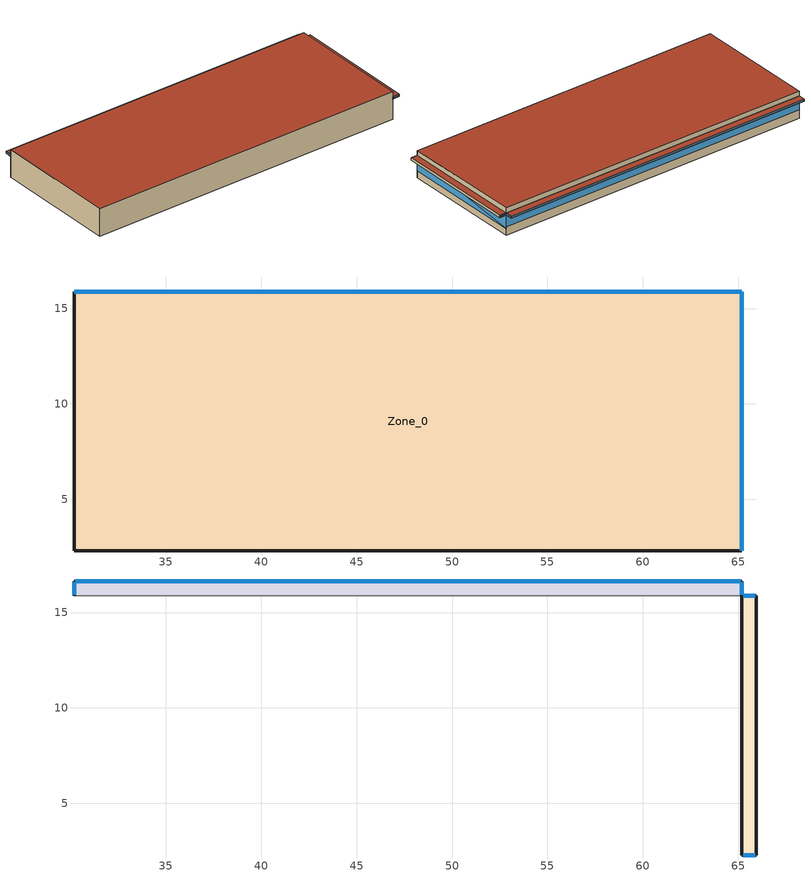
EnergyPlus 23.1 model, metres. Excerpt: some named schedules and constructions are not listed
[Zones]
Zone_0
 floor outside (90.1-2019 Nonresidential CZ 0 Exterior Floor (Mass)): 30.19,15.89,9.1 65.19,15.89,9.1 65.19,2.3,9 30.19,2.29,9
 wall outside (UVal_0.1_Mass): 65.19,15.89 30.19,15.89 z9.1:11.32; 65.19,15.89 30.19,15.89 z11.57:12.1; 30.19,2.29 65.19,2.3 z9:12; 65.19,2.3,9 65.19,15.89,9.1 65.19,15.89,12.1 65.19,2.3,12; 30.19,15.89,9.1 30.19,2.29,9 30.19,2.29,12 30.19,15.89,12.1
 wall to Zone_1 (UVal_0.4_Light): 65.19,15.89 30.19,15.89 z11.32:11.57
 window (defaultGlazing): 65.19,15.89 30.19,15.89 z10.03:11.17; 65.19,2.3,11.28 65.19,15.89,9.82 65.19,15.89,11.32; 65.19,2.3,9.78 65.19,15.89,9.82 65.19,2.3,11.28
 roof outside (300mmInsulation 200mmConcrete): 30.19,15.89,12.1 30.19,2.29,12 65.19,2.3,12 65.19,15.89,12.1
Zone_1
 floor outside (90.1-2019 Nonresidential CZ 0 Exterior Floor (Mass)): 65.19,15.89 30.19,15.89 30.19,16.65 65.19,16.65 z11.32
 wall outside (UVal_0.1_Mass): 65.19,15.89 65.19,16.65 30.19,16.65 30.19,15.89 z11.32:11.57
 window (90.1-2019 Nonresidential CZ 0 Glazing (Operable)): 65.19,15.94 65.19,16.6 / 30.19,16.6 30.19,15.94 z11.38:11.52; 65.13,16.65 30.25,16.65 z11.39:11.51
 roof outside (300mmInsulation 200mmConcrete): 65.19,15.89 65.19,16.65 30.19,16.65 30.19,15.89 z11.57
Zone_2
 floor outside (90.1-2019 Nonresidential CZ 0 Exterior Floor (Mass)): 65.96,2.29,11.22 65.19,2.29,11.22 65.19,15.89,11.32 65.96,15.89,11.32
 wall outside (UVal_0.1_Mass): 65.19,2.29 65.96,2.29 z11.22:11.47; 65.96,15.89 65.19,15.89 z11.32:11.57; 65.19,15.89,11.32 65.19,2.29,11.22 65.19,2.29,11.47 65.19,15.89,11.57; 65.96,2.29,11.22 65.96,15.89,11.32 65.96,15.89,11.57 65.96,2.29,11.47
 window (90.1-2019 Nonresidential CZ 0 Glazing (Operable)): 65.25,2.29 65.89,2.29 z11.29:11.41; 65.89,15.89 65.25,15.89 z11.39:11.51
 roof outside (300mmInsulation 200mmConcrete): 65.96,2.29,11.47 65.96,15.89,11.57 65.19,15.89,11.57 65.19,2.29,11.47
[Schedule:Week:Daily]
CoolAvail_Zone_0_26; CoolAvail_Zone_1_26: 408759a5-1c48-4f7a-a92a-9c88714e69af, f837c7be-2883-4588-bdf5-b2ad93d4bb33, e2396aab-e264-4fa9-8b52-e0ff4f374215, f48fa06c-8e73-4edf-bb84-7e8ea8c93d0b, fee319a2-2452-4208-884a-546fdfeba623, 6c678d32-0574-4649-929a-43b1ed9b76d1, 844c4a10-c311-4aee-9504-8d6efe8aeb08, 408759a5-1c48-4f7a-a92a-9c88714e69af, 408759a5-1c48-4f7a-a92a-9c88714e69af, 408759a5-1c48-4f7a-a92a-9c88714e69af, 408759a5-1c48-4f7a-a92a-9c88714e69af, 408759a5-1c48-4f7a-a92a-9c88714e69af
CoolAvail_Zone_0_27; CoolAvail_Zone_1_27: 41773584-0641-4286-9ad5-a3784c74c07a, a2d48230-ee14-4bb4-932f-cdda9de92711, 3f3e35a0-fdb4-4054-a699-dc3feed0e3e6, f482196b-2cf7-419e-8a03-3c60c0adbab1, 3968db14-5201-4e69-a5af-98fe0989f5ea, 8255fb69-f801-41cf-9d0d-f25c023525f1, 08394a12-1c96-4873-b7ee-006f2d25e7aa, 41773584-0641-4286-9ad5-a3784c74c07a, 41773584-0641-4286-9ad5-a3784c74c07a, 41773584-0641-4286-9ad5-a3784c74c07a, 41773584-0641-4286-9ad5-a3784c74c07a, 41773584-0641-4286-9ad5-a3784c74c07a
CoolAvail_Zone_0_28; CoolAvail_Zone_1_28: 3f33386f-2b4a-4b02-8615-d5abea192995, 2f02b651-63db-4b84-b75f-d25b2f6fc9ed, b37d5255-535d-4451-b44f-4806a3df3d18, a05bb2ea-baf9-41d6-90f3-6cf55bcff830, ad6ab1be-7e63-4602-93c4-ddbc435c98c7, e3080a7b-1c74-4dff-9129-597cf02a27a8, 574542b3-322f-450f-8ffe-bd8c6f20b77d, 3f33386f-2b4a-4b02-8615-d5abea192995, 3f33386f-2b4a-4b02-8615-d5abea192995, 3f33386f-2b4a-4b02-8615-d5abea192995, 3f33386f-2b4a-4b02-8615-d5abea192995, 3f33386f-2b4a-4b02-8615-d5abea192995
CoolAvail_Zone_0_29; CoolAvail_Zone_1_29: 6ba71b88-5461-4bec-9ae3-af3ba46b533e, 899877bc-0e5b-4f50-9689-fa778c3c67ef, a9206c44-89f2-419c-a3be-b1b4952a5cee, 17751ef4-3327-467b-ae5d-ea76b9a2a315, ad6ab1be-7e63-4602-93c4-ddbc435c98c7, ad6ab1be-7e63-4602-93c4-ddbc435c98c7, acfda8d2-070d-495f-a039-918f0cad30f4, 6ba71b88-5461-4bec-9ae3-af3ba46b533e, 6ba71b88-5461-4bec-9ae3-af3ba46b533e, 6ba71b88-5461-4bec-9ae3-af3ba46b533e, 6ba71b88-5461-4bec-9ae3-af3ba46b533e, 6ba71b88-5461-4bec-9ae3-af3ba46b533e
CoolAvail_Zone_0_30; CoolAvail_Zone_1_30: 20207bcd-c135-4871-9f77-a7818a6fcd42, 07eb629c-0993-4011-91f8-c75c7e1bcc06, e6611c67-e97d-426c-abc2-3132edc943ce, cf75169b-b477-429c-8c95-586cd2e85c58, 840b5baf-dfc9-4b62-969a-5fd5c0784945, 1557bddd-a726-4212-839b-e3379c9f4b10, 26e1c2e6-eaa5-4c34-859b-d5f921a3330f, 20207bcd-c135-4871-9f77-a7818a6fcd42, 20207bcd-c135-4871-9f77-a7818a6fcd42, 20207bcd-c135-4871-9f77-a7818a6fcd42, 20207bcd-c135-4871-9f77-a7818a6fcd42, 20207bcd-c135-4871-9f77-a7818a6fcd42
CoolAvail_Zone_0_31; CoolAvail_Zone_1_31: 9fd48c98-dfae-49fa-b97e-981b3451671a, 67b26aa1-296a-4c57-8568-4c0f522ee994, a9206c44-89f2-419c-a3be-b1b4952a5cee, 1d4fd819-c083-41e3-9e58-1ed3a8ba9d71, edbc1be6-bb0f-4f99-a337-4ec918e52343, 949fe285-4496-4427-b39e-1e9333d0bc0e, fdc785a0-d1bd-47c4-aa00-678456032fcd, 9fd48c98-dfae-49fa-b97e-981b3451671a, 9fd48c98-dfae-49fa-b97e-981b3451671a, 9fd48c98-dfae-49fa-b97e-981b3451671a, 9fd48c98-dfae-49fa-b97e-981b3451671a, 9fd48c98-dfae-49fa-b97e-981b3451671a
CoolAvail_Zone_0_32; CoolAvail_Zone_1_32: 18127fe9-4375-482f-a91a-6b3ecb724c00, 04638e11-737b-4477-be64-68a7fbb33d92, be276c82-503c-4ccc-91f9-e640146122dd, 638c70b4-2027-4b91-b536-dbc39ab0ed32, 24cb217a-9570-471e-b985-55631ae4e735, 4c5f4d4c-09a2-4534-ba0b-7e49781bf393, 4094ca2e-d39b-4580-98e2-4ace336854ca, 18127fe9-4375-482f-a91a-6b3ecb724c00, 18127fe9-4375-482f-a91a-6b3ecb724c00, 18127fe9-4375-482f-a91a-6b3ecb724c00, 18127fe9-4375-482f-a91a-6b3ecb724c00, 18127fe9-4375-482f-a91a-6b3ecb724c00
CoolAvail_Zone_0_33; CoolAvail_Zone_1_33: 17aa9539-d854-41a1-be55-05b3bf62acdf, d9b4e8c8-11c5-46a3-9cb9-9bf0bb7d680c, cbdf09f9-e423-4267-989b-9caa6b67a297, c1d07350-8724-4969-8246-ba87f1859464, e4d886c7-effa-40e0-af53-240242e4d423, 0da9d3aa-62e6-416e-9e6f-c6cc257424dc, 257f1503-f28c-47dd-851c-a8f519ac8cff, 17aa9539-d854-41a1-be55-05b3bf62acdf, 17aa9539-d854-41a1-be55-05b3bf62acdf, 17aa9539-d854-41a1-be55-05b3bf62acdf, 17aa9539-d854-41a1-be55-05b3bf62acdf, 17aa9539-d854-41a1-be55-05b3bf62acdf
CoolAvail_Zone_0_34; CoolAvail_Zone_1_34: 110f0679-c0cf-4915-82a4-29fe0f2f5df0, f7931fae-5a8e-4d54-96c2-93703e6fa6eb, 2fc867ca-c82c-4c63-90a6-a5072ecdbfdc, 59696fd7-05d3-4336-8699-5da018c39c37, eaaf5886-0d57-4b85-9061-35d62e0178e3, c5761279-0610-4c82-83e7-b6356a3bd2f8, bce8c818-4d52-4164-a4f5-a2839290a929, 110f0679-c0cf-4915-82a4-29fe0f2f5df0, 110f0679-c0cf-4915-82a4-29fe0f2f5df0, 110f0679-c0cf-4915-82a4-29fe0f2f5df0, 110f0679-c0cf-4915-82a4-29fe0f2f5df0, 110f0679-c0cf-4915-82a4-29fe0f2f5df0
CoolAvail_Zone_0_35; CoolAvail_Zone_1_35: e3be3fd9-a3bd-4f1b-99c4-6bf0f5505890, a488e365-e1e5-4c0a-bbde-17a2e0652fd5, e99e0dc5-6cca-407d-9af0-7a0325caf9aa, 496183c1-4a8a-4015-9ff2-f62e56838836, 9f8236d1-bd6f-4c46-bb8f-c75a32e72a2b, e471bf08-5e2f-4c86-b488-af19694548bf, 17104848-3fec-4c66-9c0b-7702204862d0, e3be3fd9-a3bd-4f1b-99c4-6bf0f5505890, e3be3fd9-a3bd-4f1b-99c4-6bf0f5505890, e3be3fd9-a3bd-4f1b-99c4-6bf0f5505890, e3be3fd9-a3bd-4f1b-99c4-6bf0f5505890, e3be3fd9-a3bd-4f1b-99c4-6bf0f5505890
CoolAvail_Zone_0_36; CoolAvail_Zone_1_36: cbcf49b3-1529-4bff-96bc-cbefe1c8d035, 30d0b46f-5cf9-4c62-bc40-6ccbdb01f3a7, b86a5cf8-7cfc-4ac8-af5f-0f2189d3c8f2, 73d95bc5-560f-4bf2-8e15-a81670e776cc, aa8d10e1-dd90-4ec9-849c-66e1c0f11299, 0427c35c-be9a-490c-b9d3-b5155163a1ce, 918d0c00-8fa3-4013-b435-17415f1d6aec, cbcf49b3-1529-4bff-96bc-cbefe1c8d035, cbcf49b3-1529-4bff-96bc-cbefe1c8d035, cbcf49b3-1529-4bff-96bc-cbefe1c8d035, cbcf49b3-1529-4bff-96bc-cbefe1c8d035, cbcf49b3-1529-4bff-96bc-cbefe1c8d035
CoolAvail_Zone_0_37: ad6ab1be-7e63-4602-93c4-ddbc435c98c7, 7b0aa0e1-84b2-464c-a8aa-fd4e4f07c3c3, 15b4b23a-9b6b-4647-896b-177e20271166, bb68c60f-9491-4f43-8473-6cbea98b2849, b4ccd4a0-5dd8-4053-90e5-6c91b12ec547, eb2b5041-f303-407a-a060-ad2159ad556f, d4bfe0c3-0a61-4b99-9bc7-d5845b40dd70, ad6ab1be-7e63-4602-93c4-ddbc435c98c7, ad6ab1be-7e63-4602-93c4-ddbc435c98c7, ad6ab1be-7e63-4602-93c4-ddbc435c98c7, ad6ab1be-7e63-4602-93c4-ddbc435c98c7, ad6ab1be-7e63-4602-93c4-ddbc435c98c7
CoolAvail_Zone_0_38: 35143593-0f9d-41bc-8e4b-6efc24d05ce8, 86ab3bfd-5e24-4323-86c2-c91fe704affc, cbcf49b3-1529-4bff-96bc-cbefe1c8d035, 7c25abe1-b13b-4cb0-913b-813eb0413394, 2e86cc04-7654-414e-b17a-2eb88744c45a, 53b63b40-c70c-412f-8ec3-ac339c132c07, 8af72def-bcb0-4765-a45c-e31832bab1ee, 35143593-0f9d-41bc-8e4b-6efc24d05ce8, 35143593-0f9d-41bc-8e4b-6efc24d05ce8, 35143593-0f9d-41bc-8e4b-6efc24d05ce8, 35143593-0f9d-41bc-8e4b-6efc24d05ce8, 35143593-0f9d-41bc-8e4b-6efc24d05ce8
CoolAvail_Zone_0_39: c8c3b871-a910-4bca-9886-d16dbd3a1c9e, 67f5865f-07ae-4e6b-8ce8-b2cc0bb8aba6, a32c9a7a-ab34-49da-bc4c-1240999434c6, 24556eef-4a40-45c2-8eb7-09ad7434a489, 19daf668-e1af-4f15-85b6-aae1b346723d, 177736f2-6c6a-459e-9788-2e596f7c9000, ad6ab1be-7e63-4602-93c4-ddbc435c98c7, c8c3b871-a910-4bca-9886-d16dbd3a1c9e, c8c3b871-a910-4bca-9886-d16dbd3a1c9e, c8c3b871-a910-4bca-9886-d16dbd3a1c9e, c8c3b871-a910-4bca-9886-d16dbd3a1c9e, c8c3b871-a910-4bca-9886-d16dbd3a1c9e
CoolAvail_Zone_0_40: 17751ef4-3327-467b-ae5d-ea76b9a2a315, 0c685497-f242-41cf-967f-e8997b404c69, e5736dc5-d343-4def-982f-50f6d58aeadf, 23b38fba-3f2f-4a78-a7b6-4a6a2e99898f, 9bf37c7d-6a18-49ed-8738-ba3ecefb6a26, 241b3514-c981-47d0-bc53-2eab5e9f9cc2, 3c3ab6fe-7b1b-4ae1-a92d-05d213a2ff71, 17751ef4-3327-467b-ae5d-ea76b9a2a315, 17751ef4-3327-467b-ae5d-ea76b9a2a315, 17751ef4-3327-467b-ae5d-ea76b9a2a315, 17751ef4-3327-467b-ae5d-ea76b9a2a315, 17751ef4-3327-467b-ae5d-ea76b9a2a315
CoolAvail_Zone_0_41: c4c5ab0b-87e1-4bf6-a3cc-e9f29b94fc19, a0eeaf11-8cc6-4f34-8de3-d45df256c29e, 42f33b25-b996-438e-a6af-b6b87503aa31, da59846f-7dbb-462d-90ae-3e610483eee2, 6281830c-30f2-469c-b981-0e86fd34f7fb, 26538146-b340-42df-ba82-d81dd0b6d151, fc877f6f-e409-4858-9a3c-78615cfcf001, c4c5ab0b-87e1-4bf6-a3cc-e9f29b94fc19, c4c5ab0b-87e1-4bf6-a3cc-e9f29b94fc19, c4c5ab0b-87e1-4bf6-a3cc-e9f29b94fc19, c4c5ab0b-87e1-4bf6-a3cc-e9f29b94fc19, c4c5ab0b-87e1-4bf6-a3cc-e9f29b94fc19
CoolAvail_Zone_0_42: 6db96784-427f-4497-9a0c-121f78e3e105, 301a2f5c-bf86-4191-b344-7bba75db7c13, 65adbe5d-50ec-4195-8728-809c5cb226a5, 336db066-cdd2-4320-8fd4-8b6cdfc92857, 7cd99dea-ec03-4491-a658-d4fa54ff5974, f9401e81-852e-4e90-bcfd-dc550b2391fa, 81dc8c39-f011-4d65-a0cc-5fc99aae04d0, 6db96784-427f-4497-9a0c-121f78e3e105, 6db96784-427f-4497-9a0c-121f78e3e105, 6db96784-427f-4497-9a0c-121f78e3e105, 6db96784-427f-4497-9a0c-121f78e3e105, 6db96784-427f-4497-9a0c-121f78e3e105
CoolAvail_Zone_0_43: b632be3b-7fc0-42ba-be4e-7fd847987571, ed4b024c-37ab-4b4e-9331-5142690d2d7b, 09127b31-250f-489b-b447-1b547483cc29, 9678cd31-1027-4d46-b9d9-4ab1a56c0282, 2ccdf61e-1bab-4e10-aaec-05ad338be728, a33e4331-4e34-4bcc-96d2-17790d07ee47, e7b23059-9588-4008-8453-702e8e945650, b632be3b-7fc0-42ba-be4e-7fd847987571, b632be3b-7fc0-42ba-be4e-7fd847987571, b632be3b-7fc0-42ba-be4e-7fd847987571, b632be3b-7fc0-42ba-be4e-7fd847987571, b632be3b-7fc0-42ba-be4e-7fd847987571
CoolAvail_Zone_0_44: d142b15e-96f4-4d32-bea4-acfcd72581dd, fd9163fe-4f18-439f-a4a0-2e4609050061, 646879f4-4982-478e-8ba9-3bc2f574f683, 76855f02-2d78-4efa-96c9-fe76850cb93e, eb455716-38bd-40be-84c5-308496c37df6, 0f07c0cf-750d-4997-8bb4-b3ff6207475e, 5c75b3de-2b87-4bbb-bed2-36c356bb0657, d142b15e-96f4-4d32-bea4-acfcd72581dd, d142b15e-96f4-4d32-bea4-acfcd72581dd, d142b15e-96f4-4d32-bea4-acfcd72581dd, d142b15e-96f4-4d32-bea4-acfcd72581dd, d142b15e-96f4-4d32-bea4-acfcd72581dd
CoolAvail_Zone_0_45: 1f1124ab-dd5b-4691-9844-da62cbf432d1, 07eb629c-0993-4011-91f8-c75c7e1bcc06, be79ae8a-c401-4701-b61e-cdfb96cd0060, 70fa4c3c-eed0-4b17-8526-9a492dab32cc, a32c9a7a-ab34-49da-bc4c-1240999434c6, b5787a74-3dd0-431c-8a67-a954246af143, 1f1124ab-dd5b-4691-9844-da62cbf432d1, 1f1124ab-dd5b-4691-9844-da62cbf432d1, 1f1124ab-dd5b-4691-9844-da62cbf432d1, 1f1124ab-dd5b-4691-9844-da62cbf432d1, 1f1124ab-dd5b-4691-9844-da62cbf432d1, 1f1124ab-dd5b-4691-9844-da62cbf432d1
CoolAvail_Zone_0_46: 7db34c86-8647-4ade-a97c-bdc91e667833, 301a2f5c-bf86-4191-b344-7bba75db7c13, aaf17d92-e614-4673-bf1d-fbaaa6b3b627, df10a8ef-8af4-4936-bc8f-be620642e399, 38ec6376-cae0-4a16-bacd-28ff1fe24c3b, ebfdfc09-fb43-4f5e-be64-6f2811ac3627, 7a360f52-b1fb-406c-aa82-722cff5ea636, 7db34c86-8647-4ade-a97c-bdc91e667833, 7db34c86-8647-4ade-a97c-bdc91e667833, 7db34c86-8647-4ade-a97c-bdc91e667833, 7db34c86-8647-4ade-a97c-bdc91e667833, 7db34c86-8647-4ade-a97c-bdc91e667833
CoolAvail_Zone_0_47: 2e0553c9-33a7-492e-be6c-31b6fa63ba2a, 49003edf-296f-45d4-a640-dba9ee2cbcd1, 90fcc9af-db04-4fb3-bc7b-0e235e7f69e0, 795ec0e4-c445-4082-96f2-de3e1971471e, a696cb4d-c917-4716-a30c-fc07483d9f33, de0e0245-71ce-4c0a-a573-7e9c7b2045cb, ebc485fc-34f7-402b-9e29-4864d482b5de, 2e0553c9-33a7-492e-be6c-31b6fa63ba2a, 2e0553c9-33a7-492e-be6c-31b6fa63ba2a, 2e0553c9-33a7-492e-be6c-31b6fa63ba2a, 2e0553c9-33a7-492e-be6c-31b6fa63ba2a, 2e0553c9-33a7-492e-be6c-31b6fa63ba2a
CoolAvail_Zone_0_48: d7185ecf-0410-486e-876c-32cdca053181, 139acd64-1fe8-4b12-af0d-4b37544a4842, 2c589889-90b4-4caa-bc48-ccf87e41a20b, 77a2115a-72ed-4577-b691-4083501006ac, dfe39b50-6dec-4daa-b623-0f8ca95ef50e, a096b9b7-d235-4fe4-9dfa-3815d7eda7ca, a8e97b52-3c22-426e-952d-d0c7a3c22d73, d7185ecf-0410-486e-876c-32cdca053181, d7185ecf-0410-486e-876c-32cdca053181, d7185ecf-0410-486e-876c-32cdca053181, d7185ecf-0410-486e-876c-32cdca053181, d7185ecf-0410-486e-876c-32cdca053181
CoolAvail_Zone_0_49: 27be8d63-b5a1-4241-aea1-57e3d037e989, e0e865ef-f950-44f5-8d0f-e1868715684a, 65e38442-1a5a-432f-8006-a5be80803bf7, 3e511935-75fc-419b-83ca-948763adeace, 4560170c-925c-4d70-b697-1d17fa1119b9, d82500fe-3274-4884-ab54-9b2bc10805c0, 4549092e-99a5-497d-8aa2-c7cac0f4aa24, 27be8d63-b5a1-4241-aea1-57e3d037e989, 27be8d63-b5a1-4241-aea1-57e3d037e989, 27be8d63-b5a1-4241-aea1-57e3d037e989, 27be8d63-b5a1-4241-aea1-57e3d037e989, 27be8d63-b5a1-4241-aea1-57e3d037e989
CoolAvail_Zone_0_50: 0dce24c0-e9a4-4cd3-87a4-17319207e1af, e5736dc5-d343-4def-982f-50f6d58aeadf, 43a0d3f7-b501-4c28-b2be-868a207959e7, 97e5df42-5699-4a6b-be47-c189c71c2bfe, 465d72b9-81e1-425e-bdf6-bd10c809cd7b, 8826d38f-3d4f-408d-a7b3-22e237e375cc, 09a85e96-fad1-4163-abb6-3b10e32e1023, 0dce24c0-e9a4-4cd3-87a4-17319207e1af, 0dce24c0-e9a4-4cd3-87a4-17319207e1af, 0dce24c0-e9a4-4cd3-87a4-17319207e1af, 0dce24c0-e9a4-4cd3-87a4-17319207e1af, 0dce24c0-e9a4-4cd3-87a4-17319207e1af
CoolAvail_Zone_0_51: 68aa2b57-3aca-42f0-8046-64c74a80f87f, 6e44221a-b4fa-49aa-94da-202f551bd5ed, 118fd72a-30ab-458b-9fae-b9b042cb18ad, b68230cb-3958-43c6-ae89-df00f37a8ba9, 5540ca73-408b-4c54-a18c-00dd0928c335, ca6b334f-3195-4951-87cd-77972a0f38aa, 949fe285-4496-4427-b39e-1e9333d0bc0e, 68aa2b57-3aca-42f0-8046-64c74a80f87f, 68aa2b57-3aca-42f0-8046-64c74a80f87f, 68aa2b57-3aca-42f0-8046-64c74a80f87f, 68aa2b57-3aca-42f0-8046-64c74a80f87f, 68aa2b57-3aca-42f0-8046-64c74a80f87f
CoolAvail_Zone_0_52: 4606afb2-34ac-4a66-8698-e1b3935c366a, 4606afb2-34ac-4a66-8698-e1b3935c366a, 4606afb2-34ac-4a66-8698-e1b3935c366a, 4606afb2-34ac-4a66-8698-e1b3935c366a, 4606afb2-34ac-4a66-8698-e1b3935c366a, 4606afb2-34ac-4a66-8698-e1b3935c366a, 4606afb2-34ac-4a66-8698-e1b3935c366a, 4606afb2-34ac-4a66-8698-e1b3935c366a, 4606afb2-34ac-4a66-8698-e1b3935c366a, 4606afb2-34ac-4a66-8698-e1b3935c366a, 4606afb2-34ac-4a66-8698-e1b3935c366a, 4606afb2-34ac-4a66-8698-e1b3935c366a
NatVentAvail_Zone_0_32: 9c51dfe6-b78f-4bde-aa47-e0048b18d7f1, 9a63c915-3d74-4597-926e-4e540ecf2ef6, 494fab0d-f455-415b-a334-f92c7b187d72, fc56dd6f-0bbc-4290-9baf-2ed334850574, 9c84e007-54f2-48a4-b61c-5804248a54b5, 2a86dc24-abe2-46c0-a578-bac73edff54d, af6fd26a-f3b5-4432-83a5-3574fd72b575, 9c51dfe6-b78f-4bde-aa47-e0048b18d7f1, 9c51dfe6-b78f-4bde-aa47-e0048b18d7f1, 9c51dfe6-b78f-4bde-aa47-e0048b18d7f1, 9c51dfe6-b78f-4bde-aa47-e0048b18d7f1, 9c51dfe6-b78f-4bde-aa47-e0048b18d7f1
NatVentAvail_Zone_0_33: d04bf241-68dc-43e7-b480-e6d11a788bb6, 416eccee-d6db-416a-bc9c-cfc138c876e0, 306c6122-c85a-44f9-8740-2a49046fa639, de2ef2b7-c6b9-4deb-9ff6-de48f5c54e7b, 00a06784-31f2-46b5-b46b-9b3cc705e4be, 430c1208-fda6-4647-953a-4c80ea47db31, d31c2aa3-0a75-4447-89ba-870216779a50, d04bf241-68dc-43e7-b480-e6d11a788bb6, d04bf241-68dc-43e7-b480-e6d11a788bb6, d04bf241-68dc-43e7-b480-e6d11a788bb6, d04bf241-68dc-43e7-b480-e6d11a788bb6, d04bf241-68dc-43e7-b480-e6d11a788bb6
NatVentAvail_Zone_0_34: 891d2449-723d-4d62-9c85-b3457b391c29, 3ca07191-f17e-4e5b-a554-ef873127aaf8, 7f3de8f5-4926-4f3e-84d4-bf4a52bbbad2, 9a9dc7c6-4e7d-4db2-b51f-c26e0e111955, 4a6c5b4c-1f89-4df6-ad9f-71430bc37b44, 08254775-44f5-4247-85e3-4b5066e2096e, be219f89-2b1d-4431-9e91-bb3388aacff5, 891d2449-723d-4d62-9c85-b3457b391c29, 891d2449-723d-4d62-9c85-b3457b391c29, 891d2449-723d-4d62-9c85-b3457b391c29, 891d2449-723d-4d62-9c85-b3457b391c29, 891d2449-723d-4d62-9c85-b3457b391c29
NatVentAvail_Zone_0_35: d5d741f9-8e4f-4459-886a-abe22ecb4776, bf6d51ac-1105-497a-a2de-ec87173624fa, ade995de-23d3-4783-a9e2-90e9b9a92cfb, 41ae4848-2393-435b-aa8c-caff3620836a, a53ecb3c-2e0b-47bf-be17-1d5de7d7ba62, 10c5c7fc-dffd-4ef6-b768-62973fcca726, 1a895e39-381c-441a-b398-cd7a906c9560, d5d741f9-8e4f-4459-886a-abe22ecb4776, d5d741f9-8e4f-4459-886a-abe22ecb4776, d5d741f9-8e4f-4459-886a-abe22ecb4776, d5d741f9-8e4f-4459-886a-abe22ecb4776, d5d741f9-8e4f-4459-886a-abe22ecb4776
NatVentAvail_Zone_0_36: ec1b9e14-5321-4283-929d-bf3f2aed2e36, 4152fc34-3376-4ee8-9d8e-c57ce6a6aad6, a863b074-c15f-43c4-8cf2-807d5d33a216, a6eedebb-9661-4f0f-a3d9-d3d558f6e6e6, 137350fb-6d46-4d79-be7a-9534d8d10eae, 300a2eba-17ac-4103-8262-91f0393ea415, 1f1124ab-dd5b-4691-9844-da62cbf432d1, ec1b9e14-5321-4283-929d-bf3f2aed2e36, ec1b9e14-5321-4283-929d-bf3f2aed2e36, ec1b9e14-5321-4283-929d-bf3f2aed2e36, ec1b9e14-5321-4283-929d-bf3f2aed2e36, ec1b9e14-5321-4283-929d-bf3f2aed2e36
NatVentAvail_Zone_0_37: f81236f7-32e6-4fbd-8e60-d9df07d1a92f, 2cc7303c-c598-4b38-b547-18a4594cbe52, 11a17922-9a20-4e33-8878-eec7af24481d, 9716e83f-957e-4317-9740-17813301d28d, 8e439957-4252-43be-8005-84d9a7e16082, c17a76e3-c619-4528-bd23-971e5c149284, acede185-746f-4f2d-91b2-94382a2c96ec, f81236f7-32e6-4fbd-8e60-d9df07d1a92f, f81236f7-32e6-4fbd-8e60-d9df07d1a92f, f81236f7-32e6-4fbd-8e60-d9df07d1a92f, f81236f7-32e6-4fbd-8e60-d9df07d1a92f, f81236f7-32e6-4fbd-8e60-d9df07d1a92f
NatVentAvail_Zone_0_38: 75cba13a-617c-4c97-b269-6eb50ce1591e, 237d4c4f-92ee-47a7-9302-7d6d844a4d08, ec1b9e14-5321-4283-929d-bf3f2aed2e36, 76d3d796-0b15-4e9a-83b3-713734fe82b8, a980d210-3156-47ee-8bec-23ea1e65e53d, f49d894e-3d28-4cb2-9190-20e270618cad, 2643e4e2-9434-4e53-bae8-801ac61526bf, 75cba13a-617c-4c97-b269-6eb50ce1591e, 75cba13a-617c-4c97-b269-6eb50ce1591e, 75cba13a-617c-4c97-b269-6eb50ce1591e, 75cba13a-617c-4c97-b269-6eb50ce1591e, 75cba13a-617c-4c97-b269-6eb50ce1591e
NatVentAvail_Zone_0_39: a32c9a7a-ab34-49da-bc4c-1240999434c6, 2faba3f0-d3ef-49e8-9fd7-9ccc6b06eb38, c8c3b871-a910-4bca-9886-d16dbd3a1c9e, d643ee9b-49e5-497c-b0c5-6b59a79e9e5f, 1dfaae83-eb3d-43e5-a21c-0adb53cef538, 2a172e51-18e2-4fed-9432-b58eb8ec5cdb, f81236f7-32e6-4fbd-8e60-d9df07d1a92f, a32c9a7a-ab34-49da-bc4c-1240999434c6, a32c9a7a-ab34-49da-bc4c-1240999434c6, a32c9a7a-ab34-49da-bc4c-1240999434c6, a32c9a7a-ab34-49da-bc4c-1240999434c6, a32c9a7a-ab34-49da-bc4c-1240999434c6
NatVentAvail_Zone_0_40: 70f824c9-62ea-408e-a8f5-429ca6cad864, 9e497f02-96e3-4eba-a41a-adc510a7f938, 7a75ea46-1197-4ee1-a5b1-fb817902bfcc, 85bda98a-c2dc-488f-838b-67b26deb7046, 48ee625a-fc7b-43ab-a435-b89023930e2b, d7017bb1-5e7b-4829-8bd7-197a37711c13, edce10d1-4d66-4422-80ac-adc0b7613fc6, 70f824c9-62ea-408e-a8f5-429ca6cad864, 70f824c9-62ea-408e-a8f5-429ca6cad864, 70f824c9-62ea-408e-a8f5-429ca6cad864, 70f824c9-62ea-408e-a8f5-429ca6cad864, 70f824c9-62ea-408e-a8f5-429ca6cad864
NatVentAvail_Zone_0_41: a3413c26-e313-4fbc-bf39-c9835e067602, ee5aba73-dbe6-49a7-bfbc-5bfe610fed42, ce61d930-462c-4d4d-9808-b964f243c7cc, d083154b-431d-4262-bc17-956b5a7cacb8, b2c3b8bd-a126-442b-a75e-89e4aada451e, e5cbe23d-e580-4333-b900-cfc3f0e2d00d, 1c31a9ed-b4f5-4405-a3af-4cf312ab412b, a3413c26-e313-4fbc-bf39-c9835e067602, a3413c26-e313-4fbc-bf39-c9835e067602, a3413c26-e313-4fbc-bf39-c9835e067602, a3413c26-e313-4fbc-bf39-c9835e067602, a3413c26-e313-4fbc-bf39-c9835e067602
NatVentAvail_Zone_0_42: 3f0f88ad-98d5-42e1-878a-c6cfdd3288e6, 99fdca76-67c7-4707-bcb8-64c7a3ccdc95, 2d7ddb70-fcab-4909-8e3f-b6b6b285e38a, bf1f3625-5696-4303-bce7-804e05abf3a4, 7f55c863-e8bb-466f-a7bb-aa6ae79d0c5d, cb0a4169-39ab-4794-adda-a3b0d476ab10, 353d8db5-c0ed-44e2-a5a0-7b1e093b9e92, 3f0f88ad-98d5-42e1-878a-c6cfdd3288e6, 3f0f88ad-98d5-42e1-878a-c6cfdd3288e6, 3f0f88ad-98d5-42e1-878a-c6cfdd3288e6, 3f0f88ad-98d5-42e1-878a-c6cfdd3288e6, 3f0f88ad-98d5-42e1-878a-c6cfdd3288e6
NatVentAvail_Zone_0_43: 98bceda6-e07a-4c50-9425-57e99d3db4aa, fa40aac5-ac8e-4aba-a4c2-2b03e8844313, 0f659fd5-f9e5-4e4f-8be6-fa759d8dc17c, 179eb2b1-f7ec-45fe-a555-814ae693b209, 447d2ba5-b4dc-49ad-b887-97adc59445c6, 7f62b1e8-ed35-43e2-9df7-c3f04bf2ab00, a68b36ce-0338-4c85-886b-22fb03240fc5, 98bceda6-e07a-4c50-9425-57e99d3db4aa, 98bceda6-e07a-4c50-9425-57e99d3db4aa, 98bceda6-e07a-4c50-9425-57e99d3db4aa, 98bceda6-e07a-4c50-9425-57e99d3db4aa, 98bceda6-e07a-4c50-9425-57e99d3db4aa
NatVentAvail_Zone_0_44: af4d5ef0-b2f6-40f6-b5fe-5d5cd79ba691, 34876420-d6de-41f1-b16a-2dc2483c0a01, 37909307-c1bf-4959-9af4-a41c8051abf8, b326b9a1-c50e-47b4-acb8-ed19e1de58c8, 9bb3e90f-f138-42c8-b57c-61777a491878, 52f96f46-de78-4db3-a806-bb9cac3bb587, ebb98cfa-6603-42b5-b1b2-c7010035918d, af4d5ef0-b2f6-40f6-b5fe-5d5cd79ba691, af4d5ef0-b2f6-40f6-b5fe-5d5cd79ba691, af4d5ef0-b2f6-40f6-b5fe-5d5cd79ba691, af4d5ef0-b2f6-40f6-b5fe-5d5cd79ba691, af4d5ef0-b2f6-40f6-b5fe-5d5cd79ba691
NatVentAvail_Zone_0_45: 918d0c00-8fa3-4013-b435-17415f1d6aec, 8a036693-af93-46ff-a467-3ee1662c7a7a, 19f680ac-cdf3-41a6-943c-c1878b9880d7, 97b80bf3-bcb5-4496-807a-f526d2ab45e6, c8c3b871-a910-4bca-9886-d16dbd3a1c9e, 6ac0dd7d-4f61-4455-a45e-d702f0c15f9e, 918d0c00-8fa3-4013-b435-17415f1d6aec, 918d0c00-8fa3-4013-b435-17415f1d6aec, 918d0c00-8fa3-4013-b435-17415f1d6aec, 918d0c00-8fa3-4013-b435-17415f1d6aec, 918d0c00-8fa3-4013-b435-17415f1d6aec, 918d0c00-8fa3-4013-b435-17415f1d6aec
NatVentAvail_Zone_0_46: 81cd5191-7b5f-48b3-ac59-e6701141d24b, 99fdca76-67c7-4707-bcb8-64c7a3ccdc95, 66476c89-ddb1-4fdb-9378-029f17a047cb, f16dd44f-7100-460b-afff-acd0f5f50b16, 39361892-d287-4b98-b96d-ef57c11576e8, 022ae167-fda2-48f7-9a39-ea2138b78fbe, 822c1547-43ce-481d-a9e3-5fcd458a743f, 81cd5191-7b5f-48b3-ac59-e6701141d24b, 81cd5191-7b5f-48b3-ac59-e6701141d24b, 81cd5191-7b5f-48b3-ac59-e6701141d24b, 81cd5191-7b5f-48b3-ac59-e6701141d24b, 81cd5191-7b5f-48b3-ac59-e6701141d24b
NatVentAvail_Zone_0_47: dae093e6-9b61-4693-85cb-51f31b8d51ec, a2438593-ce3a-4b02-87cc-7383c9961abe, 933b7398-8125-4de0-9e11-62e57134b528, 1dd0fdd1-d6a5-412f-a070-c572088857c8, deb6f6ea-c9c5-4805-a3ef-6dc1df3b5e63, 75e6b944-20e3-4a1a-b83f-b948d7d7674c, dd5cfb8b-a255-4f48-b038-7f615e4a6a4f, dae093e6-9b61-4693-85cb-51f31b8d51ec, dae093e6-9b61-4693-85cb-51f31b8d51ec, dae093e6-9b61-4693-85cb-51f31b8d51ec, dae093e6-9b61-4693-85cb-51f31b8d51ec, dae093e6-9b61-4693-85cb-51f31b8d51ec
NatVentAvail_Zone_0_48: 0f68c870-ea28-436b-bf43-31441e6e253e, 519927ba-a003-4d07-baa5-e0f4478158ba, 0da9afdd-8d51-4079-86f9-bb3570d4ebc6, b81810d5-9cfb-4d04-a86d-2c3e7230dea2, 9c8b5dc4-6fe2-4ae3-96e5-0840bfe9bda0, 380e25e0-08fc-4b64-a6a1-e173f85b2f57, 95b9b296-ec7e-44e8-8dba-f3cf40076237, 0f68c870-ea28-436b-bf43-31441e6e253e, 0f68c870-ea28-436b-bf43-31441e6e253e, 0f68c870-ea28-436b-bf43-31441e6e253e, 0f68c870-ea28-436b-bf43-31441e6e253e, 0f68c870-ea28-436b-bf43-31441e6e253e
NatVentAvail_Zone_0_49: 2bcb8da5-1ce3-4abe-b2c0-20256a1614b9, 5f22f7ca-9a8a-4a17-b0d5-c1f29da7a741, 88f8df28-805f-445d-a075-23f4d8210695, 7604b066-f6eb-436c-83da-d0ff39d6c897, e84912f4-c506-456f-9207-9a9e6a4312c7, 229d6129-583f-417b-b670-f7afbb13c832, 09303dca-2d7a-4fe9-9c02-a94ddb820116, 2bcb8da5-1ce3-4abe-b2c0-20256a1614b9, 2bcb8da5-1ce3-4abe-b2c0-20256a1614b9, 2bcb8da5-1ce3-4abe-b2c0-20256a1614b9, 2bcb8da5-1ce3-4abe-b2c0-20256a1614b9, 2bcb8da5-1ce3-4abe-b2c0-20256a1614b9
NatVentAvail_Zone_0_50: 681f16e4-36bb-4ef8-bcfd-c0f391d13ed4, 7a75ea46-1197-4ee1-a5b1-fb817902bfcc, 386f3cd1-b7a7-4e06-bae4-a25b21dadaff, 3fbdc54a-02a5-43e6-9c53-6f59437251b0, 0ad62c11-7c26-4d44-a9f0-9138c96bfd22, bc6d3770-5bd0-4d3c-9470-f0660c203781, 98b93864-a386-4f26-a942-77880ab7702b, 681f16e4-36bb-4ef8-bcfd-c0f391d13ed4, 681f16e4-36bb-4ef8-bcfd-c0f391d13ed4, 681f16e4-36bb-4ef8-bcfd-c0f391d13ed4, 681f16e4-36bb-4ef8-bcfd-c0f391d13ed4, 681f16e4-36bb-4ef8-bcfd-c0f391d13ed4
NatVentAvail_Zone_0_51: f00a425a-d482-4adf-8860-2d9c944e238b, 1c33b03b-ec0a-495d-ac86-4f7a8e308f9b, daa9a467-d357-4696-8da7-36d43405ef14, 63ee978b-6369-462f-b33a-710a13f7d36b, 125354f9-8652-4aaa-b61e-be9cc891cd45, 78d95b0f-e1e6-4c14-bbf4-f57bd83d4048, 3907be95-0625-4d7e-8887-85e78e9e7097, f00a425a-d482-4adf-8860-2d9c944e238b, f00a425a-d482-4adf-8860-2d9c944e238b, f00a425a-d482-4adf-8860-2d9c944e238b, f00a425a-d482-4adf-8860-2d9c944e238b, f00a425a-d482-4adf-8860-2d9c944e238b
NatVentAvail_Zone_0_52: bf0585b6-e540-45ba-9dbe-7b0550df7f3e, bf0585b6-e540-45ba-9dbe-7b0550df7f3e, bf0585b6-e540-45ba-9dbe-7b0550df7f3e, bf0585b6-e540-45ba-9dbe-7b0550df7f3e, bf0585b6-e540-45ba-9dbe-7b0550df7f3e, bf0585b6-e540-45ba-9dbe-7b0550df7f3e, bf0585b6-e540-45ba-9dbe-7b0550df7f3e, bf0585b6-e540-45ba-9dbe-7b0550df7f3e, bf0585b6-e540-45ba-9dbe-7b0550df7f3e, bf0585b6-e540-45ba-9dbe-7b0550df7f3e, bf0585b6-e540-45ba-9dbe-7b0550df7f3e, bf0585b6-e540-45ba-9dbe-7b0550df7f3e
CoolAvail_Zone_1_0: d417c59f-985f-45bb-95da-ebbcf9bb34ed, eb2b5041-f303-407a-a060-ad2159ad556f, bf101412-1a7d-43cf-a08a-0c4df8ca32b9, 396621a5-ba2c-45f7-a9d5-a13bd917333d, 727bbc48-f78e-4cf5-9153-bed2965752e4, e0bdacd9-f75e-43a5-a3e5-fe132a4adeec, 47b1821e-8c7d-4e99-94dc-fef79aaed44e, d417c59f-985f-45bb-95da-ebbcf9bb34ed, d417c59f-985f-45bb-95da-ebbcf9bb34ed, d417c59f-985f-45bb-95da-ebbcf9bb34ed, d417c59f-985f-45bb-95da-ebbcf9bb34ed, d417c59f-985f-45bb-95da-ebbcf9bb34ed
CoolAvail_Zone_1_1: e99e0dc5-6cca-407d-9af0-7a0325caf9aa, f0349376-b695-498c-a8df-1436f71404ad, 3a3190ef-f652-48f0-977f-3b332b9aa481, 24db5987-b339-45f8-914a-afa7f4062afc, 9f7837ce-44e3-4153-affb-c89538537957, 08cc9675-ebe7-49d6-938a-c027c4c5ea64, dbeed2ec-6e7a-479f-809a-b7e0c78f344c, e99e0dc5-6cca-407d-9af0-7a0325caf9aa, e99e0dc5-6cca-407d-9af0-7a0325caf9aa, e99e0dc5-6cca-407d-9af0-7a0325caf9aa, e99e0dc5-6cca-407d-9af0-7a0325caf9aa, e99e0dc5-6cca-407d-9af0-7a0325caf9aa
CoolAvail_Zone_1_2: 8b3c0281-96ee-4cd9-820a-7d4a17e9978b, e118022d-4d00-4664-98c1-7bc8eb23bba2, 9f7837ce-44e3-4153-affb-c89538537957, 530ba76e-231c-481f-9481-7b5e430c1ed2, eb2b5041-f303-407a-a060-ad2159ad556f, 87d14346-713e-4473-a09c-875a76af77a8, 75503be1-b9bc-47c5-9413-18c3fdbd39f0, 8b3c0281-96ee-4cd9-820a-7d4a17e9978b, 8b3c0281-96ee-4cd9-820a-7d4a17e9978b, 8b3c0281-96ee-4cd9-820a-7d4a17e9978b, 8b3c0281-96ee-4cd9-820a-7d4a17e9978b, 8b3c0281-96ee-4cd9-820a-7d4a17e9978b
CoolAvail_Zone_1_3: 9426badc-9bca-41cf-970e-76ac3dad2e0c, b80db532-67c2-43fa-8ab2-56ce2f0670bb, 2021ec30-5514-4d56-9b3f-43ecb134bb1a, 8d2f1a4d-48d0-4454-86ed-a8f138e3814d, ac6bd690-4f43-428f-8efc-1d6a9d604746, d417c59f-985f-45bb-95da-ebbcf9bb34ed, 153c805d-2c51-4baa-955b-fd48c9b48aa7, 9426badc-9bca-41cf-970e-76ac3dad2e0c, 9426badc-9bca-41cf-970e-76ac3dad2e0c, 9426badc-9bca-41cf-970e-76ac3dad2e0c, 9426badc-9bca-41cf-970e-76ac3dad2e0c, 9426badc-9bca-41cf-970e-76ac3dad2e0c
CoolAvail_Zone_1_4: 0b08229d-d905-4067-9d80-a52558589ff6, b3613519-301c-4222-9e4b-4a1edcf63e2e, 04587842-f7ed-4050-94b8-79632a70773e, cdab84e2-c1ac-48d8-b374-32fb4d4a99d8, 756e3e94-e122-45dc-a1e1-d8b07d08c18c, ea8e0e66-316e-49e0-aa26-4c25774ee479, b3613519-301c-4222-9e4b-4a1edcf63e2e, 0b08229d-d905-4067-9d80-a52558589ff6, 0b08229d-d905-4067-9d80-a52558589ff6, 0b08229d-d905-4067-9d80-a52558589ff6, 0b08229d-d905-4067-9d80-a52558589ff6, 0b08229d-d905-4067-9d80-a52558589ff6
CoolAvail_Zone_1_5: 5740cd8e-c415-483a-90c5-5f8292a8c5da, 9083d47d-d5dd-47aa-a63c-8753be89f442, d6b486a2-0503-4fdd-9e7b-9db16016b5cc, 94446f12-43ec-439f-8d8b-6fdd656a9fe9, cf13f00c-1ff8-42b5-8e25-d795c72492f8, 2b2364e4-045d-4fcb-84e4-30e570d3cf11, 15835fb0-d713-4299-8a90-d1b2f65902bf, 5740cd8e-c415-483a-90c5-5f8292a8c5da, 5740cd8e-c415-483a-90c5-5f8292a8c5da, 5740cd8e-c415-483a-90c5-5f8292a8c5da, 5740cd8e-c415-483a-90c5-5f8292a8c5da, 5740cd8e-c415-483a-90c5-5f8292a8c5da
CoolAvail_Zone_1_6: 74546e58-cd73-46fb-8ec1-2cbfad593d1f, 7f3de8f5-4926-4f3e-84d4-bf4a52bbbad2, a8966f29-7a7d-41bf-ad0e-f2e295bb5203, 5279d182-413d-4f54-87f2-8289d19d677b, 7da44a73-bd3c-4314-a162-0a3aa4537b73, 2aab2f12-6f3b-4abf-b912-87308a65fc01, 9f8236d1-bd6f-4c46-bb8f-c75a32e72a2b, 74546e58-cd73-46fb-8ec1-2cbfad593d1f, 74546e58-cd73-46fb-8ec1-2cbfad593d1f, 74546e58-cd73-46fb-8ec1-2cbfad593d1f, 74546e58-cd73-46fb-8ec1-2cbfad593d1f, 74546e58-cd73-46fb-8ec1-2cbfad593d1f
CoolAvail_Zone_1_7: 34b05f92-9639-4b7f-8562-51f1330e8967, 4a7045f5-5276-44ff-a5f3-c2513813c670, ce7ef399-0653-450b-a902-329386b6abf5, eaf2c2a4-6fe1-4cd4-8bef-068e352bccb4, 7d0f2b2e-53ab-4c96-83a0-d2412cfc20a6, 5724ab68-68f2-4d0c-9d22-ca9d4a768397, 8ed8ce73-9566-4701-9962-dcd45764f8f9, 34b05f92-9639-4b7f-8562-51f1330e8967, 34b05f92-9639-4b7f-8562-51f1330e8967, 34b05f92-9639-4b7f-8562-51f1330e8967, 34b05f92-9639-4b7f-8562-51f1330e8967, 34b05f92-9639-4b7f-8562-51f1330e8967
CoolAvail_Zone_1_8: 6d7f9e8a-91bb-4a12-993a-20cf2c6aa1df, 8fed3b33-fa19-4699-9bab-1faa12ab03f1, 39f3aa25-88a9-4398-9d39-93d4051ea57d, 15c0b21d-8d3b-4ee8-9b26-ae558636a7b6, 8a9b6594-26c4-49f5-9c42-fdcd51456208, 66be42a9-2e90-409e-9c48-8deb34729be7, 07eb629c-0993-4011-91f8-c75c7e1bcc06, 6d7f9e8a-91bb-4a12-993a-20cf2c6aa1df, 6d7f9e8a-91bb-4a12-993a-20cf2c6aa1df, 6d7f9e8a-91bb-4a12-993a-20cf2c6aa1df, 6d7f9e8a-91bb-4a12-993a-20cf2c6aa1df, 6d7f9e8a-91bb-4a12-993a-20cf2c6aa1df
CoolAvail_Zone_1_9: 28a6ea30-e07b-4e73-83e1-c504b6dfbc0e, 0b4c6696-409b-4a7d-ac6e-d9bd2b2da173, 07eb629c-0993-4011-91f8-c75c7e1bcc06, b475825e-d72c-4fbb-a531-53d8a0745bdc, a1b05899-5c29-4aba-ab32-a612fbaec57f, 1624af4c-4236-4c39-a874-a1076dcfe7ad, 53ddf79f-12ab-4450-8aaf-38cb7239907f, 28a6ea30-e07b-4e73-83e1-c504b6dfbc0e, 28a6ea30-e07b-4e73-83e1-c504b6dfbc0e, 28a6ea30-e07b-4e73-83e1-c504b6dfbc0e, 28a6ea30-e07b-4e73-83e1-c504b6dfbc0e, 28a6ea30-e07b-4e73-83e1-c504b6dfbc0e
CoolAvail_Zone_1_10: 52f658c4-d883-46f8-9801-3f22c19def31, 07eb629c-0993-4011-91f8-c75c7e1bcc06, 2b77ecb5-5346-44b8-8377-d2b553b01e54, 5c2f462d-0070-4cd2-bfd7-2e3670afa72f, 89324516-9c28-4d80-8b5c-71a879aea4a3, 058f422e-ac98-42c1-93b1-112578ce0eee, bf35dc54-8748-45bd-a9e5-3f3a34449917, 52f658c4-d883-46f8-9801-3f22c19def31, 52f658c4-d883-46f8-9801-3f22c19def31, 52f658c4-d883-46f8-9801-3f22c19def31, 52f658c4-d883-46f8-9801-3f22c19def31, 52f658c4-d883-46f8-9801-3f22c19def31
CoolAvail_Zone_1_11: 07eb629c-0993-4011-91f8-c75c7e1bcc06, 48b2c553-715c-4a86-b098-cd6d1cfa971b, 0779e42c-9be7-4305-8909-a48ddb364344, c211379f-47af-4ddc-a9d4-c909ac345605, 0bf06661-9069-4d8d-87b5-2f95f4591f05, ffa2c952-76e6-4d71-a039-62f9a3efbf0b, 5945aec5-6449-4b95-a43e-62fe7764ed5b, 07eb629c-0993-4011-91f8-c75c7e1bcc06, 07eb629c-0993-4011-91f8-c75c7e1bcc06, 07eb629c-0993-4011-91f8-c75c7e1bcc06, 07eb629c-0993-4011-91f8-c75c7e1bcc06, 07eb629c-0993-4011-91f8-c75c7e1bcc06
CoolAvail_Zone_1_12: 59200bf5-a0b9-44b8-a733-c34dc6cc3a4c, 8187ce7a-b2ca-41cc-bb18-e11ef5897ba9, 13da4660-e637-4826-818e-dc360054b52f, 0e93d52c-f54a-4b4f-a237-50ce1dd25d00, 549ff083-1a9a-407e-b82a-0f0c369dd66a, ca8bb14b-bcb4-44a7-9cfc-f254d01795fd, 305fa411-4dbb-4097-af93-fca4124b93fe, 59200bf5-a0b9-44b8-a733-c34dc6cc3a4c, 59200bf5-a0b9-44b8-a733-c34dc6cc3a4c, 59200bf5-a0b9-44b8-a733-c34dc6cc3a4c, 59200bf5-a0b9-44b8-a733-c34dc6cc3a4c, 59200bf5-a0b9-44b8-a733-c34dc6cc3a4c
CoolAvail_Zone_1_13: c36369ed-5a18-4c02-ad72-c6fac24cd3cb, e800671e-3e42-490e-bcb8-6206d715772e, ab901215-230b-4588-94e6-d3506c47dc1b, 1e18d98d-41d2-4efc-8ec3-2ab9507916e2, b22da844-ff6e-4800-9ab9-c5db68ae7e1f, e5363076-f594-470f-82c6-5cfc332a2cf2, a7f7a767-0dc9-4ef2-9161-b7669523ba74, c36369ed-5a18-4c02-ad72-c6fac24cd3cb, c36369ed-5a18-4c02-ad72-c6fac24cd3cb, c36369ed-5a18-4c02-ad72-c6fac24cd3cb, c36369ed-5a18-4c02-ad72-c6fac24cd3cb, c36369ed-5a18-4c02-ad72-c6fac24cd3cb
CoolAvail_Zone_1_14: 49daeea8-937f-4d47-8262-76c60ad7c2b5, 1ba3eda5-3754-4b1a-9ab4-2789a38a8ed7, 06f74c19-f6ae-427b-94fb-8912a29c6602, 0ba3571f-68e3-4818-8378-240a0b6a3640, f126c22d-267a-4cb6-bf3e-d9eac89ed181, 825d47cc-c42b-41f9-a4bd-05cd377d68d2, d7756338-9803-4a44-a11d-bbd29b7dbda5, 49daeea8-937f-4d47-8262-76c60ad7c2b5, 49daeea8-937f-4d47-8262-76c60ad7c2b5, 49daeea8-937f-4d47-8262-76c60ad7c2b5, 49daeea8-937f-4d47-8262-76c60ad7c2b5, 49daeea8-937f-4d47-8262-76c60ad7c2b5
CoolAvail_Zone_1_15: 1c23ad50-e8f1-47ef-bc01-f881c80a438d, bef90c42-79a7-4c88-bf43-a5f091c86ba7, e8b42ec2-c99c-4fd6-9d38-90e218302052, 386f3cd1-b7a7-4e06-bae4-a25b21dadaff, fb2040d7-4ca2-4735-b926-c63889e1550a, 863d3ae7-4993-4028-b7ba-f47c3f869555, 583befed-6d9a-44b2-a17b-75906bc5ccef, 1c23ad50-e8f1-47ef-bc01-f881c80a438d, 1c23ad50-e8f1-47ef-bc01-f881c80a438d, 1c23ad50-e8f1-47ef-bc01-f881c80a438d, 1c23ad50-e8f1-47ef-bc01-f881c80a438d, 1c23ad50-e8f1-47ef-bc01-f881c80a438d
CoolAvail_Zone_1_16: baa3dd31-9e64-4e59-a15a-87b9e1d17f18, 8feacd0b-9ab0-4025-b7f0-f9d53d13c26e, 48b620c0-2d08-42e2-bb43-b862f5bfb0d8, b6781ec8-64b5-4b37-ad2e-994f021f89d8, b19b38e7-5c01-413c-8e00-5ee52ce9a167, 80391c9b-3af2-4b00-a6f4-e34790569e6a, f8a5573d-4b6d-43e5-925f-64424f5e7208, baa3dd31-9e64-4e59-a15a-87b9e1d17f18, baa3dd31-9e64-4e59-a15a-87b9e1d17f18, baa3dd31-9e64-4e59-a15a-87b9e1d17f18, baa3dd31-9e64-4e59-a15a-87b9e1d17f18, baa3dd31-9e64-4e59-a15a-87b9e1d17f18
CoolAvail_Zone_1_17: 6741acd1-ba77-4844-b125-02e7155db431, 75aa5309-71a5-41f1-b592-9576b943a8e2, cabccb2a-f96d-43d7-8cd6-4ac8baa88528, ad6ab1be-7e63-4602-93c4-ddbc435c98c7, eef58b5f-e2a8-4d02-816c-38cd5722456b, 6c3546f8-9dd8-4a26-a346-84f862b94ea1, 32f00b60-a5e9-4380-8907-7a3d858770c2, 6741acd1-ba77-4844-b125-02e7155db431, 6741acd1-ba77-4844-b125-02e7155db431, 6741acd1-ba77-4844-b125-02e7155db431, 6741acd1-ba77-4844-b125-02e7155db431, 6741acd1-ba77-4844-b125-02e7155db431
CoolAvail_Zone_1_18: 1a217a0c-4531-45d9-94cc-d46abefe9f50, 68b97ab0-d800-4bcc-a356-15f97967f951, a686cfb9-d639-41a9-a1c0-960393d3c3c0, 1a217a0c-4531-45d9-94cc-d46abefe9f50, ffe9e556-499a-4a65-a3a4-a82fa6d80ce2, dee2f0d9-d885-42ed-ab85-135ef5f30011, 1de93865-db7d-4993-b0ff-f3c2afd15c0a, 1a217a0c-4531-45d9-94cc-d46abefe9f50, 1a217a0c-4531-45d9-94cc-d46abefe9f50, 1a217a0c-4531-45d9-94cc-d46abefe9f50, 1a217a0c-4531-45d9-94cc-d46abefe9f50, 1a217a0c-4531-45d9-94cc-d46abefe9f50
CoolAvail_Zone_1_19: b250fce4-687c-453a-9c06-7969a7f85562, 4b14948e-00d2-428f-bfd9-fb0410051a61, 9ec245dc-e664-4774-b36e-2abd00e13cf7, 6ffc0b49-fe9f-4791-9c8a-045573c58baa, 6cc1365a-d404-4322-81fa-cd4c8cd53ca8, 11c19918-2c7e-43f7-9e5c-3c0ee5091140, 4c983eda-20c3-43b9-80e0-89277830e8eb, b250fce4-687c-453a-9c06-7969a7f85562, b250fce4-687c-453a-9c06-7969a7f85562, b250fce4-687c-453a-9c06-7969a7f85562, b250fce4-687c-453a-9c06-7969a7f85562, b250fce4-687c-453a-9c06-7969a7f85562
CoolAvail_Zone_1_20: 30d0b46f-5cf9-4c62-bc40-6ccbdb01f3a7, 71cb0429-12b9-4a95-9851-f92f89b4bdb8, b250fce4-687c-453a-9c06-7969a7f85562, 67b26aa1-296a-4c57-8568-4c0f522ee994, 2c8d7b0a-494a-42c0-9b3e-d1ba089839e9, 3931ee92-587e-47f3-bc35-950fed40871b, d67654fe-7c30-463a-99ee-f7ce42ab301d, 30d0b46f-5cf9-4c62-bc40-6ccbdb01f3a7, 30d0b46f-5cf9-4c62-bc40-6ccbdb01f3a7, 30d0b46f-5cf9-4c62-bc40-6ccbdb01f3a7, 30d0b46f-5cf9-4c62-bc40-6ccbdb01f3a7, 30d0b46f-5cf9-4c62-bc40-6ccbdb01f3a7
CoolAvail_Zone_1_21: 574542b3-322f-450f-8ffe-bd8c6f20b77d, 9083d47d-d5dd-47aa-a63c-8753be89f442, 0da9d3aa-62e6-416e-9e6f-c6cc257424dc, fa40aac5-ac8e-4aba-a4c2-2b03e8844313, 716e9474-b9ca-4020-8142-8d39542b5e08, 423e7d9c-bf6e-4933-8a04-f546c526857f, de59fc03-95c6-4615-8556-0b0136ffcee2, 574542b3-322f-450f-8ffe-bd8c6f20b77d, 574542b3-322f-450f-8ffe-bd8c6f20b77d, 574542b3-322f-450f-8ffe-bd8c6f20b77d, 574542b3-322f-450f-8ffe-bd8c6f20b77d, 574542b3-322f-450f-8ffe-bd8c6f20b77d
CoolAvail_Zone_1_22: 39361892-d287-4b98-b96d-ef57c11576e8, 595447e3-d370-4d85-9aff-5fd4616f5f92, ea2c47de-e88f-4f4f-8234-00353f46c827, f0a9a80e-02b9-43a0-9615-8043fa1790e6, b2304692-b652-49bc-bf60-7b7d8e2fb154, 81cd5191-7b5f-48b3-ac59-e6701141d24b, 4aadce8a-7760-4eab-b455-64fffec30356, 39361892-d287-4b98-b96d-ef57c11576e8, 39361892-d287-4b98-b96d-ef57c11576e8, 39361892-d287-4b98-b96d-ef57c11576e8, 39361892-d287-4b98-b96d-ef57c11576e8, 39361892-d287-4b98-b96d-ef57c11576e8
CoolAvail_Zone_1_23: 4975f84e-1680-4675-b2e8-821ad71d2335, 013880c3-4426-499d-a735-9af8328c0311, 8985df06-232e-4e63-985e-61e372fed7d1, d889a839-f0fb-4448-8648-0b3f78ace008, 1b004677-f6a6-4eb2-be68-e2148ca29013, 208dfb86-295a-430a-802c-433fb6c9fdfe, 4b1d01c6-edeb-4753-8983-0b4438933404, 4975f84e-1680-4675-b2e8-821ad71d2335, 4975f84e-1680-4675-b2e8-821ad71d2335, 4975f84e-1680-4675-b2e8-821ad71d2335, 4975f84e-1680-4675-b2e8-821ad71d2335, 4975f84e-1680-4675-b2e8-821ad71d2335
CoolAvail_Zone_1_24: 42377ebe-e4a6-41ce-a8c4-4b8a345b0ebb, d4c20b07-59a9-4a4d-a3ab-8f76a25eeb6d, 8f43a867-cce1-442f-a7a3-1db3fae2d1a7, ffc341fb-984f-469f-ad70-19107cb47aab, 1d0bd123-cc5e-4687-932d-ca577769458a, 6ef92911-4cb9-4ddc-999e-73eb751c6944, 6dce8a5a-556e-45d6-baef-21f915840588, 42377ebe-e4a6-41ce-a8c4-4b8a345b0ebb, 42377ebe-e4a6-41ce-a8c4-4b8a345b0ebb, 42377ebe-e4a6-41ce-a8c4-4b8a345b0ebb, 42377ebe-e4a6-41ce-a8c4-4b8a345b0ebb, 42377ebe-e4a6-41ce-a8c4-4b8a345b0ebb
CoolAvail_Zone_1_25: 824a89e6-0f10-4730-a501-34fd590aba67, 760e021b-ea25-4e7d-9882-6afcd16afd27, 918d0c00-8fa3-4013-b435-17415f1d6aec, 662f3e9a-c1a9-4aa6-b61e-76e4d8a93c69, 118a837b-5435-467f-ba45-fa16494d7041, 196760af-b8ec-4c7f-8cae-c0ed0c9afeda, 360aa460-24f9-460e-9bdf-99e474287667, 824a89e6-0f10-4730-a501-34fd590aba67, 824a89e6-0f10-4730-a501-34fd590aba67, 824a89e6-0f10-4730-a501-34fd590aba67, 824a89e6-0f10-4730-a501-34fd590aba67, 824a89e6-0f10-4730-a501-34fd590aba67
